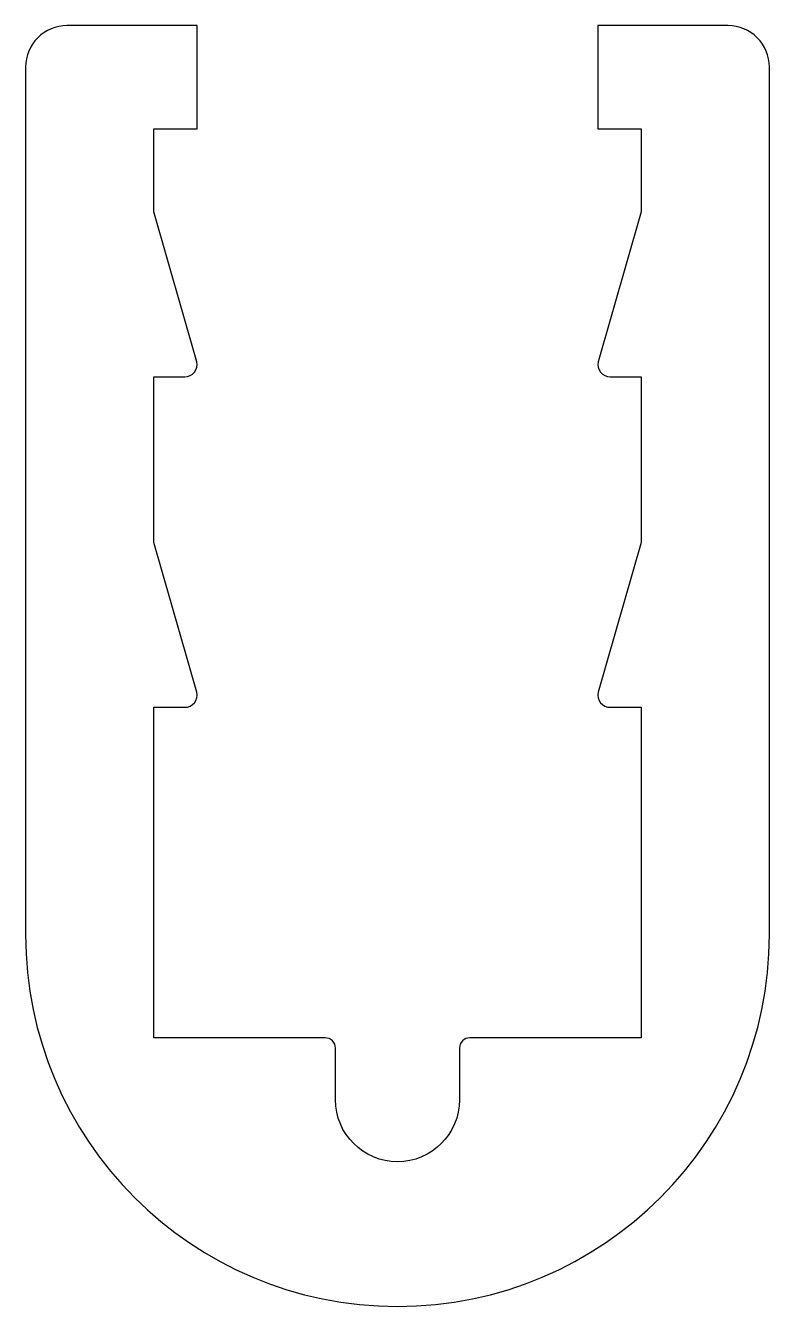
# Model space of a CAD drawing. Extents: x 221.2 to 239.2, y 289.4 to 320.4.
import ezdxf

# ---------------------------------------------------------------- set-up
doc = ezdxf.new("R2010")
doc.units = 0
doc.layers.get('0').update_dxf_attribs({"linetype": 'CONTINUOUS'})

msp = doc.modelspace()

# ---------------------------------------------------------------- linework, layer by layer
msp.add_lwpolyline([(231.658, 295.682), (231.658, 294.432, -1), (228.658, 294.432), (228.658, 295.682, 0.414214), (228.408, 295.932), (224.258, 295.932), (224.258, 303.932), (225.008, 303.932, 0.479811), (225.301, 304.297), (224.258, 307.924), (224.258, 311.932), (225.008, 311.932, 0.479811), (225.301, 312.297), (224.258, 315.924), (224.258, 317.932), (225.308, 317.932), (225.308, 320.432), (222.158, 320.432, 0.414214), (221.158, 319.432), (221.158, 298.432, 1), (239.158, 298.432), (239.158, 319.432, 0.414214), (238.158, 320.432), (235.008, 320.432), (235.008, 317.932), (236.058, 317.932), (236.058, 315.924), (235.015, 312.297, 0.479811), (235.308, 311.932), (236.058, 311.932), (236.058, 307.924), (235.015, 304.297, 0.479811), (235.308, 303.932), (236.058, 303.932), (236.058, 295.932), (231.908, 295.932, 0.414214)], format="xyb", close=True)

doc.saveas('drawing.dxf')
